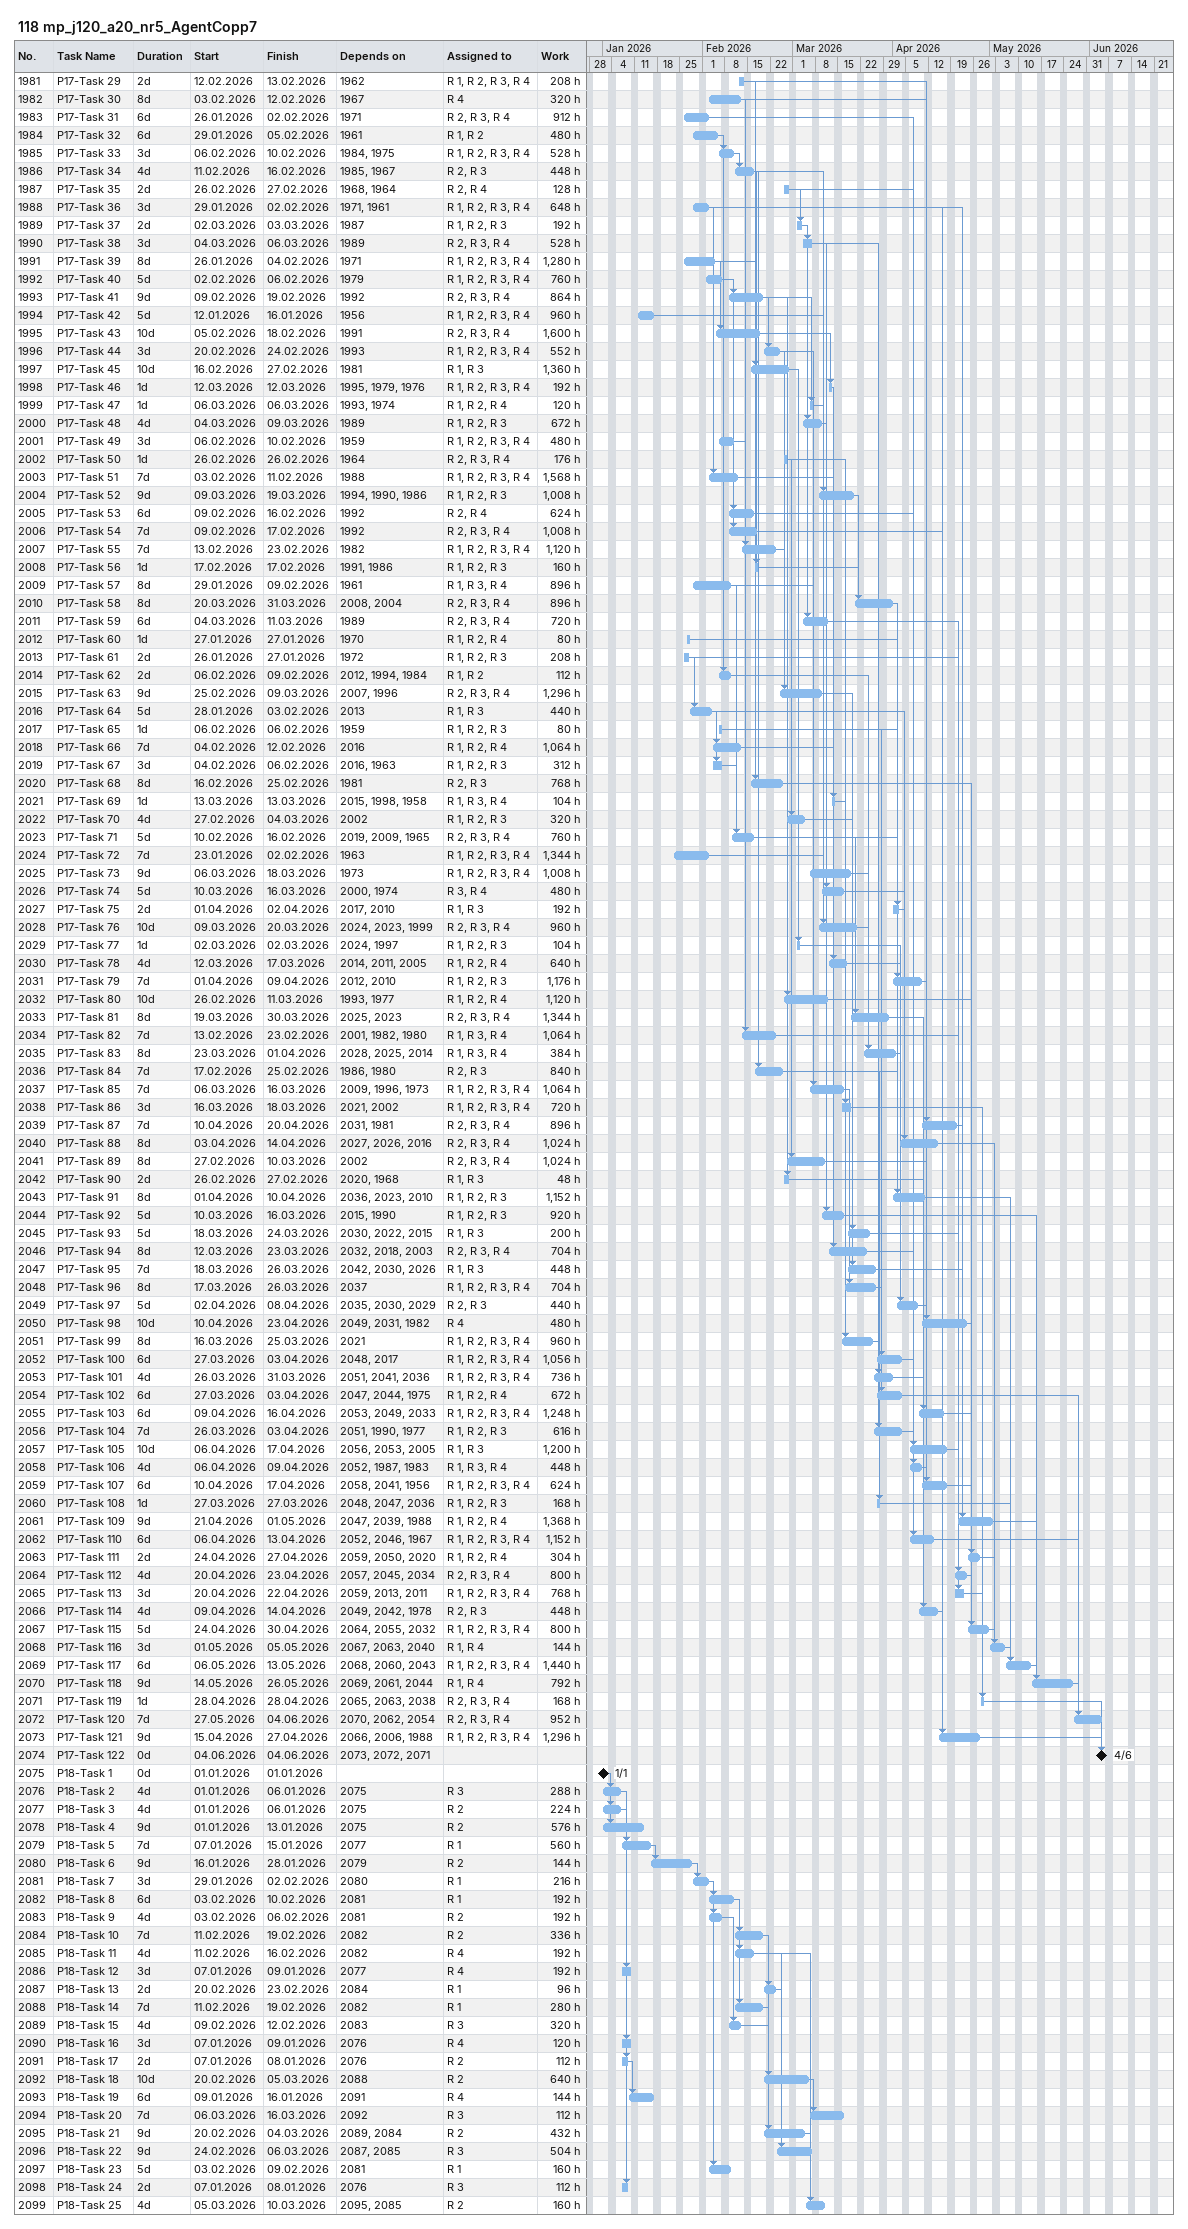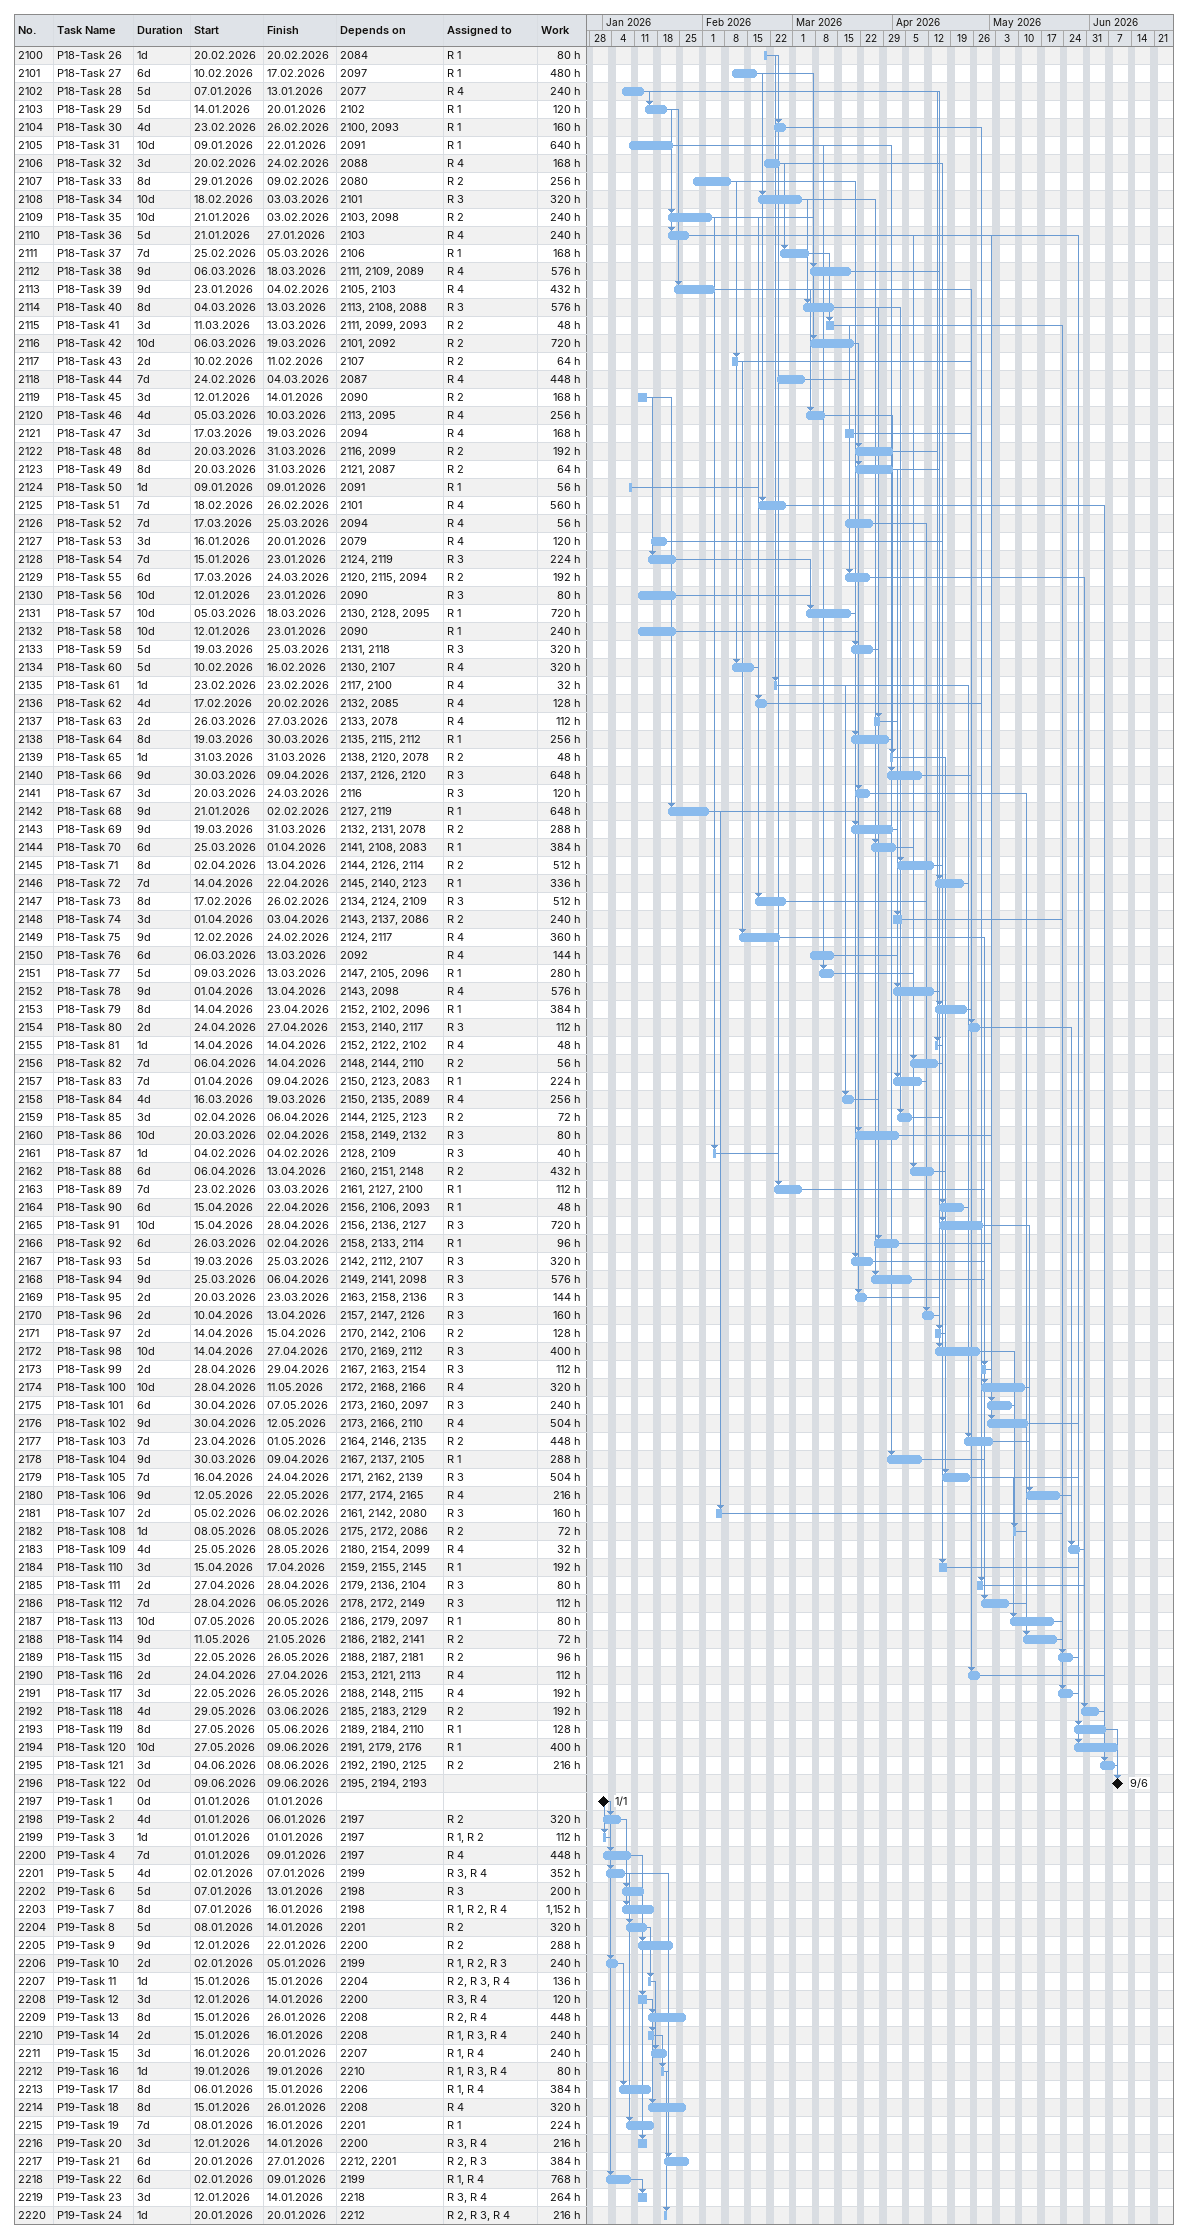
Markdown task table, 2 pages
118 mp_j120_a20_nr5_AgentCopp7

| ID | Task | Duration | Start | Finish | Predecessors | Resources | Work (h) |
|---|---|---|---|---|---|---|---|
| 1981 | P17-Task 29 | 2d | 2026-02-12 | 2026-02-13 | 1962 | R 1, R 2, R 3, R 4 | 208 |
| 1982 | P17-Task 30 | 8d | 2026-02-03 | 2026-02-12 | 1967 | R 4 | 320 |
| 1983 | P17-Task 31 | 6d | 2026-01-26 | 2026-02-02 | 1971 | R 2, R 3, R 4 | 912 |
| 1984 | P17-Task 32 | 6d | 2026-01-29 | 2026-02-05 | 1961 | R 1, R 2 | 480 |
| 1985 | P17-Task 33 | 3d | 2026-02-06 | 2026-02-10 | 1984, 1975 | R 1, R 2, R 3, R 4 | 528 |
| 1986 | P17-Task 34 | 4d | 2026-02-11 | 2026-02-16 | 1985, 1967 | R 2, R 3 | 448 |
| 1987 | P17-Task 35 | 2d | 2026-02-26 | 2026-02-27 | 1968, 1964 | R 2, R 4 | 128 |
| 1988 | P17-Task 36 | 3d | 2026-01-29 | 2026-02-02 | 1971, 1961 | R 1, R 2, R 3, R 4 | 648 |
| 1989 | P17-Task 37 | 2d | 2026-03-02 | 2026-03-03 | 1987 | R 1, R 2, R 3 | 192 |
| 1990 | P17-Task 38 | 3d | 2026-03-04 | 2026-03-06 | 1989 | R 2, R 3, R 4 | 528 |
| 1991 | P17-Task 39 | 8d | 2026-01-26 | 2026-02-04 | 1971 | R 1, R 2, R 3, R 4 | 1280 |
| 1992 | P17-Task 40 | 5d | 2026-02-02 | 2026-02-06 | 1979 | R 1, R 2, R 3, R 4 | 760 |
| 1993 | P17-Task 41 | 9d | 2026-02-09 | 2026-02-19 | 1992 | R 2, R 3, R 4 | 864 |
| 1994 | P17-Task 42 | 5d | 2026-01-12 | 2026-01-16 | 1956 | R 1, R 2, R 3, R 4 | 960 |
| 1995 | P17-Task 43 | 10d | 2026-02-05 | 2026-02-18 | 1991 | R 2, R 3, R 4 | 1600 |
| 1996 | P17-Task 44 | 3d | 2026-02-20 | 2026-02-24 | 1993 | R 1, R 2, R 3, R 4 | 552 |
| 1997 | P17-Task 45 | 10d | 2026-02-16 | 2026-02-27 | 1981 | R 1, R 3 | 1360 |
| 1998 | P17-Task 46 | 1d | 2026-03-12 | 2026-03-12 | 1995, 1979, 1976 | R 1, R 2, R 3, R 4 | 192 |
| 1999 | P17-Task 47 | 1d | 2026-03-06 | 2026-03-06 | 1993, 1974 | R 1, R 2, R 4 | 120 |
| 2000 | P17-Task 48 | 4d | 2026-03-04 | 2026-03-09 | 1989 | R 1, R 2, R 3 | 672 |
| 2001 | P17-Task 49 | 3d | 2026-02-06 | 2026-02-10 | 1959 | R 1, R 2, R 3, R 4 | 480 |
| 2002 | P17-Task 50 | 1d | 2026-02-26 | 2026-02-26 | 1964 | R 2, R 3, R 4 | 176 |
| 2003 | P17-Task 51 | 7d | 2026-02-03 | 2026-02-11 | 1988 | R 1, R 2, R 3, R 4 | 1568 |
| 2004 | P17-Task 52 | 9d | 2026-03-09 | 2026-03-19 | 1994, 1990, 1986 | R 1, R 2, R 3 | 1008 |
| 2005 | P17-Task 53 | 6d | 2026-02-09 | 2026-02-16 | 1992 | R 2, R 4 | 624 |
| 2006 | P17-Task 54 | 7d | 2026-02-09 | 2026-02-17 | 1992 | R 2, R 3, R 4 | 1008 |
| 2007 | P17-Task 55 | 7d | 2026-02-13 | 2026-02-23 | 1982 | R 1, R 2, R 3, R 4 | 1120 |
| 2008 | P17-Task 56 | 1d | 2026-02-17 | 2026-02-17 | 1991, 1986 | R 1, R 2, R 3 | 160 |
| 2009 | P17-Task 57 | 8d | 2026-01-29 | 2026-02-09 | 1961 | R 1, R 3, R 4 | 896 |
| 2010 | P17-Task 58 | 8d | 2026-03-20 | 2026-03-31 | 2008, 2004 | R 2, R 3, R 4 | 896 |
| 2011 | P17-Task 59 | 6d | 2026-03-04 | 2026-03-11 | 1989 | R 2, R 3, R 4 | 720 |
| 2012 | P17-Task 60 | 1d | 2026-01-27 | 2026-01-27 | 1970 | R 1, R 2, R 4 | 80 |
| 2013 | P17-Task 61 | 2d | 2026-01-26 | 2026-01-27 | 1972 | R 1, R 2, R 3 | 208 |
| 2014 | P17-Task 62 | 2d | 2026-02-06 | 2026-02-09 | 2012, 1994, 1984 | R 1, R 2 | 112 |
| 2015 | P17-Task 63 | 9d | 2026-02-25 | 2026-03-09 | 2007, 1996 | R 2, R 3, R 4 | 1296 |
| 2016 | P17-Task 64 | 5d | 2026-01-28 | 2026-02-03 | 2013 | R 1, R 3 | 440 |
| 2017 | P17-Task 65 | 1d | 2026-02-06 | 2026-02-06 | 1959 | R 1, R 2, R 3 | 80 |
| 2018 | P17-Task 66 | 7d | 2026-02-04 | 2026-02-12 | 2016 | R 1, R 2, R 4 | 1064 |
| 2019 | P17-Task 67 | 3d | 2026-02-04 | 2026-02-06 | 2016, 1963 | R 1, R 2, R 3 | 312 |
| 2020 | P17-Task 68 | 8d | 2026-02-16 | 2026-02-25 | 1981 | R 2, R 3 | 768 |
| 2021 | P17-Task 69 | 1d | 2026-03-13 | 2026-03-13 | 2015, 1998, 1958 | R 1, R 3, R 4 | 104 |
| 2022 | P17-Task 70 | 4d | 2026-02-27 | 2026-03-04 | 2002 | R 1, R 2, R 3 | 320 |
| 2023 | P17-Task 71 | 5d | 2026-02-10 | 2026-02-16 | 2019, 2009, 1965 | R 2, R 3, R 4 | 760 |
| 2024 | P17-Task 72 | 7d | 2026-01-23 | 2026-02-02 | 1963 | R 1, R 2, R 3, R 4 | 1344 |
| 2025 | P17-Task 73 | 9d | 2026-03-06 | 2026-03-18 | 1973 | R 1, R 2, R 3, R 4 | 1008 |
| 2026 | P17-Task 74 | 5d | 2026-03-10 | 2026-03-16 | 2000, 1974 | R 3, R 4 | 480 |
| 2027 | P17-Task 75 | 2d | 2026-04-01 | 2026-04-02 | 2017, 2010 | R 1, R 3 | 192 |
| 2028 | P17-Task 76 | 10d | 2026-03-09 | 2026-03-20 | 2024, 2023, 1999 | R 2, R 3, R 4 | 960 |
| 2029 | P17-Task 77 | 1d | 2026-03-02 | 2026-03-02 | 2024, 1997 | R 1, R 2, R 3 | 104 |
| 2030 | P17-Task 78 | 4d | 2026-03-12 | 2026-03-17 | 2014, 2011, 2005 | R 1, R 2, R 4 | 640 |
| 2031 | P17-Task 79 | 7d | 2026-04-01 | 2026-04-09 | 2012, 2010 | R 1, R 2, R 3 | 1176 |
| 2032 | P17-Task 80 | 10d | 2026-02-26 | 2026-03-11 | 1993, 1977 | R 1, R 2, R 4 | 1120 |
| 2033 | P17-Task 81 | 8d | 2026-03-19 | 2026-03-30 | 2025, 2023 | R 2, R 3, R 4 | 1344 |
| 2034 | P17-Task 82 | 7d | 2026-02-13 | 2026-02-23 | 2001, 1982, 1980 | R 1, R 3, R 4 | 1064 |
| 2035 | P17-Task 83 | 8d | 2026-03-23 | 2026-04-01 | 2028, 2025, 2014 | R 1, R 3, R 4 | 384 |
| 2036 | P17-Task 84 | 7d | 2026-02-17 | 2026-02-25 | 1986, 1980 | R 2, R 3 | 840 |
| 2037 | P17-Task 85 | 7d | 2026-03-06 | 2026-03-16 | 2009, 1996, 1973 | R 1, R 2, R 3, R 4 | 1064 |
| 2038 | P17-Task 86 | 3d | 2026-03-16 | 2026-03-18 | 2021, 2002 | R 1, R 2, R 3, R 4 | 720 |
| 2039 | P17-Task 87 | 7d | 2026-04-10 | 2026-04-20 | 2031, 1981 | R 2, R 3, R 4 | 896 |
| 2040 | P17-Task 88 | 8d | 2026-04-03 | 2026-04-14 | 2027, 2026, 2016 | R 2, R 3, R 4 | 1024 |
| 2041 | P17-Task 89 | 8d | 2026-02-27 | 2026-03-10 | 2002 | R 2, R 3, R 4 | 1024 |
| 2042 | P17-Task 90 | 2d | 2026-02-26 | 2026-02-27 | 2020, 1968 | R 1, R 3 | 48 |
| 2043 | P17-Task 91 | 8d | 2026-04-01 | 2026-04-10 | 2036, 2023, 2010 | R 1, R 2, R 3 | 1152 |
| 2044 | P17-Task 92 | 5d | 2026-03-10 | 2026-03-16 | 2015, 1990 | R 1, R 2, R 3 | 920 |
| 2045 | P17-Task 93 | 5d | 2026-03-18 | 2026-03-24 | 2030, 2022, 2015 | R 1, R 3 | 200 |
| 2046 | P17-Task 94 | 8d | 2026-03-12 | 2026-03-23 | 2032, 2018, 2003 | R 2, R 3, R 4 | 704 |
| 2047 | P17-Task 95 | 7d | 2026-03-18 | 2026-03-26 | 2042, 2030, 2026 | R 1, R 3 | 448 |
| 2048 | P17-Task 96 | 8d | 2026-03-17 | 2026-03-26 | 2037 | R 1, R 2, R 3, R 4 | 704 |
| 2049 | P17-Task 97 | 5d | 2026-04-02 | 2026-04-08 | 2035, 2030, 2029 | R 2, R 3 | 440 |
| 2050 | P17-Task 98 | 10d | 2026-04-10 | 2026-04-23 | 2049, 2031, 1982 | R 4 | 480 |
| 2051 | P17-Task 99 | 8d | 2026-03-16 | 2026-03-25 | 2021 | R 1, R 2, R 3, R 4 | 960 |
| 2052 | P17-Task 100 | 6d | 2026-03-27 | 2026-04-03 | 2048, 2017 | R 1, R 2, R 3, R 4 | 1056 |
| 2053 | P17-Task 101 | 4d | 2026-03-26 | 2026-03-31 | 2051, 2041, 2036 | R 1, R 2, R 3, R 4 | 736 |
| 2054 | P17-Task 102 | 6d | 2026-03-27 | 2026-04-03 | 2047, 2044, 1975 | R 1, R 2, R 4 | 672 |
| 2055 | P17-Task 103 | 6d | 2026-04-09 | 2026-04-16 | 2053, 2049, 2033 | R 1, R 2, R 3, R 4 | 1248 |
| 2056 | P17-Task 104 | 7d | 2026-03-26 | 2026-04-03 | 2051, 1990, 1977 | R 1, R 2, R 3 | 616 |
| 2057 | P17-Task 105 | 10d | 2026-04-06 | 2026-04-17 | 2056, 2053, 2005 | R 1, R 3 | 1200 |
| 2058 | P17-Task 106 | 4d | 2026-04-06 | 2026-04-09 | 2052, 1987, 1983 | R 1, R 3, R 4 | 448 |
| 2059 | P17-Task 107 | 6d | 2026-04-10 | 2026-04-17 | 2058, 2041, 1956 | R 1, R 2, R 3, R 4 | 624 |
| 2060 | P17-Task 108 | 1d | 2026-03-27 | 2026-03-27 | 2048, 2047, 2036 | R 1, R 2, R 3 | 168 |
| 2061 | P17-Task 109 | 9d | 2026-04-21 | 2026-05-01 | 2047, 2039, 1988 | R 1, R 2, R 4 | 1368 |
| 2062 | P17-Task 110 | 6d | 2026-04-06 | 2026-04-13 | 2052, 2046, 1967 | R 1, R 2, R 3, R 4 | 1152 |
| 2063 | P17-Task 111 | 2d | 2026-04-24 | 2026-04-27 | 2059, 2050, 2020 | R 1, R 2, R 4 | 304 |
| 2064 | P17-Task 112 | 4d | 2026-04-20 | 2026-04-23 | 2057, 2045, 2034 | R 2, R 3, R 4 | 800 |
| 2065 | P17-Task 113 | 3d | 2026-04-20 | 2026-04-22 | 2059, 2013, 2011 | R 1, R 2, R 3, R 4 | 768 |
| 2066 | P17-Task 114 | 4d | 2026-04-09 | 2026-04-14 | 2049, 2042, 1978 | R 2, R 3 | 448 |
| 2067 | P17-Task 115 | 5d | 2026-04-24 | 2026-04-30 | 2064, 2055, 2032 | R 1, R 2, R 3, R 4 | 800 |
| 2068 | P17-Task 116 | 3d | 2026-05-01 | 2026-05-05 | 2067, 2063, 2040 | R 1, R 4 | 144 |
| 2069 | P17-Task 117 | 6d | 2026-05-06 | 2026-05-13 | 2068, 2060, 2043 | R 1, R 2, R 3, R 4 | 1440 |
| 2070 | P17-Task 118 | 9d | 2026-05-14 | 2026-05-26 | 2069, 2061, 2044 | R 1, R 4 | 792 |
| 2071 | P17-Task 119 | 1d | 2026-04-28 | 2026-04-28 | 2065, 2063, 2038 | R 2, R 3, R 4 | 168 |
| 2072 | P17-Task 120 | 7d | 2026-05-27 | 2026-06-04 | 2070, 2062, 2054 | R 2, R 3, R 4 | 952 |
| 2073 | P17-Task 121 | 9d | 2026-04-15 | 2026-04-27 | 2066, 2006, 1988 | R 1, R 2, R 3, R 4 | 1296 |
| 2074 | P17-Task 122 | 0d | 2026-06-04 | 2026-06-04 | 2073, 2072, 2071 |  |  |
| 2075 | P18-Task 1 | 0d | 2026-01-01 | 2026-01-01 |  |  |  |
| 2076 | P18-Task 2 | 4d | 2026-01-01 | 2026-01-06 | 2075 | R 3 | 288 |
| 2077 | P18-Task 3 | 4d | 2026-01-01 | 2026-01-06 | 2075 | R 2 | 224 |
| 2078 | P18-Task 4 | 9d | 2026-01-01 | 2026-01-13 | 2075 | R 2 | 576 |
| 2079 | P18-Task 5 | 7d | 2026-01-07 | 2026-01-15 | 2077 | R 1 | 560 |
| 2080 | P18-Task 6 | 9d | 2026-01-16 | 2026-01-28 | 2079 | R 2 | 144 |
| 2081 | P18-Task 7 | 3d | 2026-01-29 | 2026-02-02 | 2080 | R 1 | 216 |
| 2082 | P18-Task 8 | 6d | 2026-02-03 | 2026-02-10 | 2081 | R 1 | 192 |
| 2083 | P18-Task 9 | 4d | 2026-02-03 | 2026-02-06 | 2081 | R 2 | 192 |
| 2084 | P18-Task 10 | 7d | 2026-02-11 | 2026-02-19 | 2082 | R 2 | 336 |
| 2085 | P18-Task 11 | 4d | 2026-02-11 | 2026-02-16 | 2082 | R 4 | 192 |
| 2086 | P18-Task 12 | 3d | 2026-01-07 | 2026-01-09 | 2077 | R 4 | 192 |
| 2087 | P18-Task 13 | 2d | 2026-02-20 | 2026-02-23 | 2084 | R 1 | 96 |
| 2088 | P18-Task 14 | 7d | 2026-02-11 | 2026-02-19 | 2082 | R 1 | 280 |
| 2089 | P18-Task 15 | 4d | 2026-02-09 | 2026-02-12 | 2083 | R 3 | 320 |
| 2090 | P18-Task 16 | 3d | 2026-01-07 | 2026-01-09 | 2076 | R 4 | 120 |
| 2091 | P18-Task 17 | 2d | 2026-01-07 | 2026-01-08 | 2076 | R 2 | 112 |
| 2092 | P18-Task 18 | 10d | 2026-02-20 | 2026-03-05 | 2088 | R 2 | 640 |
| 2093 | P18-Task 19 | 6d | 2026-01-09 | 2026-01-16 | 2091 | R 4 | 144 |
| 2094 | P18-Task 20 | 7d | 2026-03-06 | 2026-03-16 | 2092 | R 3 | 112 |
| 2095 | P18-Task 21 | 9d | 2026-02-20 | 2026-03-04 | 2089, 2084 | R 2 | 432 |
| 2096 | P18-Task 22 | 9d | 2026-02-24 | 2026-03-06 | 2087, 2085 | R 3 | 504 |
| 2097 | P18-Task 23 | 5d | 2026-02-03 | 2026-02-09 | 2081 | R 1 | 160 |
| 2098 | P18-Task 24 | 2d | 2026-01-07 | 2026-01-08 | 2076 | R 3 | 112 |
| 2099 | P18-Task 25 | 4d | 2026-03-05 | 2026-03-10 | 2095, 2085 | R 2 | 160 |
| 2100 | P18-Task 26 | 1d | 2026-02-20 | 2026-02-20 | 2084 | R 1 | 80 |
| 2101 | P18-Task 27 | 6d | 2026-02-10 | 2026-02-17 | 2097 | R 1 | 480 |
| 2102 | P18-Task 28 | 5d | 2026-01-07 | 2026-01-13 | 2077 | R 4 | 240 |
| 2103 | P18-Task 29 | 5d | 2026-01-14 | 2026-01-20 | 2102 | R 1 | 120 |
| 2104 | P18-Task 30 | 4d | 2026-02-23 | 2026-02-26 | 2100, 2093 | R 1 | 160 |
| 2105 | P18-Task 31 | 10d | 2026-01-09 | 2026-01-22 | 2091 | R 1 | 640 |
| 2106 | P18-Task 32 | 3d | 2026-02-20 | 2026-02-24 | 2088 | R 4 | 168 |
| 2107 | P18-Task 33 | 8d | 2026-01-29 | 2026-02-09 | 2080 | R 2 | 256 |
| 2108 | P18-Task 34 | 10d | 2026-02-18 | 2026-03-03 | 2101 | R 3 | 320 |
| 2109 | P18-Task 35 | 10d | 2026-01-21 | 2026-02-03 | 2103, 2098 | R 2 | 240 |
| 2110 | P18-Task 36 | 5d | 2026-01-21 | 2026-01-27 | 2103 | R 4 | 240 |
| 2111 | P18-Task 37 | 7d | 2026-02-25 | 2026-03-05 | 2106 | R 1 | 168 |
| 2112 | P18-Task 38 | 9d | 2026-03-06 | 2026-03-18 | 2111, 2109, 2089 | R 4 | 576 |
| 2113 | P18-Task 39 | 9d | 2026-01-23 | 2026-02-04 | 2105, 2103 | R 4 | 432 |
| 2114 | P18-Task 40 | 8d | 2026-03-04 | 2026-03-13 | 2113, 2108, 2088 | R 3 | 576 |
| 2115 | P18-Task 41 | 3d | 2026-03-11 | 2026-03-13 | 2111, 2099, 2093 | R 2 | 48 |
| 2116 | P18-Task 42 | 10d | 2026-03-06 | 2026-03-19 | 2101, 2092 | R 2 | 720 |
| 2117 | P18-Task 43 | 2d | 2026-02-10 | 2026-02-11 | 2107 | R 2 | 64 |
| 2118 | P18-Task 44 | 7d | 2026-02-24 | 2026-03-04 | 2087 | R 4 | 448 |
| 2119 | P18-Task 45 | 3d | 2026-01-12 | 2026-01-14 | 2090 | R 2 | 168 |
| 2120 | P18-Task 46 | 4d | 2026-03-05 | 2026-03-10 | 2113, 2095 | R 4 | 256 |
| 2121 | P18-Task 47 | 3d | 2026-03-17 | 2026-03-19 | 2094 | R 4 | 168 |
| 2122 | P18-Task 48 | 8d | 2026-03-20 | 2026-03-31 | 2116, 2099 | R 2 | 192 |
| 2123 | P18-Task 49 | 8d | 2026-03-20 | 2026-03-31 | 2121, 2087 | R 2 | 64 |
| 2124 | P18-Task 50 | 1d | 2026-01-09 | 2026-01-09 | 2091 | R 1 | 56 |
| 2125 | P18-Task 51 | 7d | 2026-02-18 | 2026-02-26 | 2101 | R 4 | 560 |
| 2126 | P18-Task 52 | 7d | 2026-03-17 | 2026-03-25 | 2094 | R 4 | 56 |
| 2127 | P18-Task 53 | 3d | 2026-01-16 | 2026-01-20 | 2079 | R 4 | 120 |
| 2128 | P18-Task 54 | 7d | 2026-01-15 | 2026-01-23 | 2124, 2119 | R 3 | 224 |
| 2129 | P18-Task 55 | 6d | 2026-03-17 | 2026-03-24 | 2120, 2115, 2094 | R 2 | 192 |
| 2130 | P18-Task 56 | 10d | 2026-01-12 | 2026-01-23 | 2090 | R 3 | 80 |
| 2131 | P18-Task 57 | 10d | 2026-03-05 | 2026-03-18 | 2130, 2128, 2095 | R 1 | 720 |
| 2132 | P18-Task 58 | 10d | 2026-01-12 | 2026-01-23 | 2090 | R 1 | 240 |
| 2133 | P18-Task 59 | 5d | 2026-03-19 | 2026-03-25 | 2131, 2118 | R 3 | 320 |
| 2134 | P18-Task 60 | 5d | 2026-02-10 | 2026-02-16 | 2130, 2107 | R 4 | 320 |
| 2135 | P18-Task 61 | 1d | 2026-02-23 | 2026-02-23 | 2117, 2100 | R 4 | 32 |
| 2136 | P18-Task 62 | 4d | 2026-02-17 | 2026-02-20 | 2132, 2085 | R 4 | 128 |
| 2137 | P18-Task 63 | 2d | 2026-03-26 | 2026-03-27 | 2133, 2078 | R 4 | 112 |
| 2138 | P18-Task 64 | 8d | 2026-03-19 | 2026-03-30 | 2135, 2115, 2112 | R 1 | 256 |
| 2139 | P18-Task 65 | 1d | 2026-03-31 | 2026-03-31 | 2138, 2120, 2078 | R 2 | 48 |
| 2140 | P18-Task 66 | 9d | 2026-03-30 | 2026-04-09 | 2137, 2126, 2120 | R 3 | 648 |
| 2141 | P18-Task 67 | 3d | 2026-03-20 | 2026-03-24 | 2116 | R 3 | 120 |
| 2142 | P18-Task 68 | 9d | 2026-01-21 | 2026-02-02 | 2127, 2119 | R 1 | 648 |
| 2143 | P18-Task 69 | 9d | 2026-03-19 | 2026-03-31 | 2132, 2131, 2078 | R 2 | 288 |
| 2144 | P18-Task 70 | 6d | 2026-03-25 | 2026-04-01 | 2141, 2108, 2083 | R 1 | 384 |
| 2145 | P18-Task 71 | 8d | 2026-04-02 | 2026-04-13 | 2144, 2126, 2114 | R 2 | 512 |
| 2146 | P18-Task 72 | 7d | 2026-04-14 | 2026-04-22 | 2145, 2140, 2123 | R 1 | 336 |
| 2147 | P18-Task 73 | 8d | 2026-02-17 | 2026-02-26 | 2134, 2124, 2109 | R 3 | 512 |
| 2148 | P18-Task 74 | 3d | 2026-04-01 | 2026-04-03 | 2143, 2137, 2086 | R 2 | 240 |
| 2149 | P18-Task 75 | 9d | 2026-02-12 | 2026-02-24 | 2124, 2117 | R 4 | 360 |
| 2150 | P18-Task 76 | 6d | 2026-03-06 | 2026-03-13 | 2092 | R 4 | 144 |
| 2151 | P18-Task 77 | 5d | 2026-03-09 | 2026-03-13 | 2147, 2105, 2096 | R 1 | 280 |
| 2152 | P18-Task 78 | 9d | 2026-04-01 | 2026-04-13 | 2143, 2098 | R 4 | 576 |
| 2153 | P18-Task 79 | 8d | 2026-04-14 | 2026-04-23 | 2152, 2102, 2096 | R 1 | 384 |
| 2154 | P18-Task 80 | 2d | 2026-04-24 | 2026-04-27 | 2153, 2140, 2117 | R 3 | 112 |
| 2155 | P18-Task 81 | 1d | 2026-04-14 | 2026-04-14 | 2152, 2122, 2102 | R 4 | 48 |
| 2156 | P18-Task 82 | 7d | 2026-04-06 | 2026-04-14 | 2148, 2144, 2110 | R 2 | 56 |
| 2157 | P18-Task 83 | 7d | 2026-04-01 | 2026-04-09 | 2150, 2123, 2083 | R 1 | 224 |
| 2158 | P18-Task 84 | 4d | 2026-03-16 | 2026-03-19 | 2150, 2135, 2089 | R 4 | 256 |
| 2159 | P18-Task 85 | 3d | 2026-04-02 | 2026-04-06 | 2144, 2125, 2123 | R 2 | 72 |
| 2160 | P18-Task 86 | 10d | 2026-03-20 | 2026-04-02 | 2158, 2149, 2132 | R 3 | 80 |
| 2161 | P18-Task 87 | 1d | 2026-02-04 | 2026-02-04 | 2128, 2109 | R 3 | 40 |
| 2162 | P18-Task 88 | 6d | 2026-04-06 | 2026-04-13 | 2160, 2151, 2148 | R 2 | 432 |
| 2163 | P18-Task 89 | 7d | 2026-02-23 | 2026-03-03 | 2161, 2127, 2100 | R 1 | 112 |
| 2164 | P18-Task 90 | 6d | 2026-04-15 | 2026-04-22 | 2156, 2106, 2093 | R 1 | 48 |
| 2165 | P18-Task 91 | 10d | 2026-04-15 | 2026-04-28 | 2156, 2136, 2127 | R 3 | 720 |
| 2166 | P18-Task 92 | 6d | 2026-03-26 | 2026-04-02 | 2158, 2133, 2114 | R 1 | 96 |
| 2167 | P18-Task 93 | 5d | 2026-03-19 | 2026-03-25 | 2142, 2112, 2107 | R 3 | 320 |
| 2168 | P18-Task 94 | 9d | 2026-03-25 | 2026-04-06 | 2149, 2141, 2098 | R 3 | 576 |
| 2169 | P18-Task 95 | 2d | 2026-03-20 | 2026-03-23 | 2163, 2158, 2136 | R 3 | 144 |
| 2170 | P18-Task 96 | 2d | 2026-04-10 | 2026-04-13 | 2157, 2147, 2126 | R 3 | 160 |
| 2171 | P18-Task 97 | 2d | 2026-04-14 | 2026-04-15 | 2170, 2142, 2106 | R 2 | 128 |
| 2172 | P18-Task 98 | 10d | 2026-04-14 | 2026-04-27 | 2170, 2169, 2112 | R 3 | 400 |
| 2173 | P18-Task 99 | 2d | 2026-04-28 | 2026-04-29 | 2167, 2163, 2154 | R 3 | 112 |
| 2174 | P18-Task 100 | 10d | 2026-04-28 | 2026-05-11 | 2172, 2168, 2166 | R 4 | 320 |
| 2175 | P18-Task 101 | 6d | 2026-04-30 | 2026-05-07 | 2173, 2160, 2097 | R 3 | 240 |
| 2176 | P18-Task 102 | 9d | 2026-04-30 | 2026-05-12 | 2173, 2166, 2110 | R 4 | 504 |
| 2177 | P18-Task 103 | 7d | 2026-04-23 | 2026-05-01 | 2164, 2146, 2135 | R 2 | 448 |
| 2178 | P18-Task 104 | 9d | 2026-03-30 | 2026-04-09 | 2167, 2137, 2105 | R 1 | 288 |
| 2179 | P18-Task 105 | 7d | 2026-04-16 | 2026-04-24 | 2171, 2162, 2139 | R 3 | 504 |
| 2180 | P18-Task 106 | 9d | 2026-05-12 | 2026-05-22 | 2177, 2174, 2165 | R 4 | 216 |
| 2181 | P18-Task 107 | 2d | 2026-02-05 | 2026-02-06 | 2161, 2142, 2080 | R 3 | 160 |
| 2182 | P18-Task 108 | 1d | 2026-05-08 | 2026-05-08 | 2175, 2172, 2086 | R 2 | 72 |
| 2183 | P18-Task 109 | 4d | 2026-05-25 | 2026-05-28 | 2180, 2154, 2099 | R 4 | 32 |
| 2184 | P18-Task 110 | 3d | 2026-04-15 | 2026-04-17 | 2159, 2155, 2145 | R 1 | 192 |
| 2185 | P18-Task 111 | 2d | 2026-04-27 | 2026-04-28 | 2179, 2136, 2104 | R 3 | 80 |
| 2186 | P18-Task 112 | 7d | 2026-04-28 | 2026-05-06 | 2178, 2172, 2149 | R 3 | 112 |
| 2187 | P18-Task 113 | 10d | 2026-05-07 | 2026-05-20 | 2186, 2179, 2097 | R 1 | 80 |
| 2188 | P18-Task 114 | 9d | 2026-05-11 | 2026-05-21 | 2186, 2182, 2141 | R 2 | 72 |
| 2189 | P18-Task 115 | 3d | 2026-05-22 | 2026-05-26 | 2188, 2187, 2181 | R 2 | 96 |
| 2190 | P18-Task 116 | 2d | 2026-04-24 | 2026-04-27 | 2153, 2121, 2113 | R 4 | 112 |
| 2191 | P18-Task 117 | 3d | 2026-05-22 | 2026-05-26 | 2188, 2148, 2115 | R 4 | 192 |
| 2192 | P18-Task 118 | 4d | 2026-05-29 | 2026-06-03 | 2185, 2183, 2129 | R 2 | 192 |
| 2193 | P18-Task 119 | 8d | 2026-05-27 | 2026-06-05 | 2189, 2184, 2110 | R 1 | 128 |
| 2194 | P18-Task 120 | 10d | 2026-05-27 | 2026-06-09 | 2191, 2179, 2176 | R 1 | 400 |
| 2195 | P18-Task 121 | 3d | 2026-06-04 | 2026-06-08 | 2192, 2190, 2125 | R 2 | 216 |
| 2196 | P18-Task 122 | 0d | 2026-06-09 | 2026-06-09 | 2195, 2194, 2193 |  |  |
| 2197 | P19-Task 1 | 0d | 2026-01-01 | 2026-01-01 |  |  |  |
| 2198 | P19-Task 2 | 4d | 2026-01-01 | 2026-01-06 | 2197 | R 2 | 320 |
| 2199 | P19-Task 3 | 1d | 2026-01-01 | 2026-01-01 | 2197 | R 1, R 2 | 112 |
| 2200 | P19-Task 4 | 7d | 2026-01-01 | 2026-01-09 | 2197 | R 4 | 448 |
| 2201 | P19-Task 5 | 4d | 2026-01-02 | 2026-01-07 | 2199 | R 3, R 4 | 352 |
| 2202 | P19-Task 6 | 5d | 2026-01-07 | 2026-01-13 | 2198 | R 3 | 200 |
| 2203 | P19-Task 7 | 8d | 2026-01-07 | 2026-01-16 | 2198 | R 1, R 2, R 4 | 1152 |
| 2204 | P19-Task 8 | 5d | 2026-01-08 | 2026-01-14 | 2201 | R 2 | 320 |
| 2205 | P19-Task 9 | 9d | 2026-01-12 | 2026-01-22 | 2200 | R 2 | 288 |
| 2206 | P19-Task 10 | 2d | 2026-01-02 | 2026-01-05 | 2199 | R 1, R 2, R 3 | 240 |
| 2207 | P19-Task 11 | 1d | 2026-01-15 | 2026-01-15 | 2204 | R 2, R 3, R 4 | 136 |
| 2208 | P19-Task 12 | 3d | 2026-01-12 | 2026-01-14 | 2200 | R 3, R 4 | 120 |
| 2209 | P19-Task 13 | 8d | 2026-01-15 | 2026-01-26 | 2208 | R 2, R 4 | 448 |
| 2210 | P19-Task 14 | 2d | 2026-01-15 | 2026-01-16 | 2208 | R 1, R 3, R 4 | 240 |
| 2211 | P19-Task 15 | 3d | 2026-01-16 | 2026-01-20 | 2207 | R 1, R 4 | 240 |
| 2212 | P19-Task 16 | 1d | 2026-01-19 | 2026-01-19 | 2210 | R 1, R 3, R 4 | 80 |
| 2213 | P19-Task 17 | 8d | 2026-01-06 | 2026-01-15 | 2206 | R 1, R 4 | 384 |
| 2214 | P19-Task 18 | 8d | 2026-01-15 | 2026-01-26 | 2208 | R 4 | 320 |
| 2215 | P19-Task 19 | 7d | 2026-01-08 | 2026-01-16 | 2201 | R 1 | 224 |
| 2216 | P19-Task 20 | 3d | 2026-01-12 | 2026-01-14 | 2200 | R 3, R 4 | 216 |
| 2217 | P19-Task 21 | 6d | 2026-01-20 | 2026-01-27 | 2212, 2201 | R 2, R 3 | 384 |
| 2218 | P19-Task 22 | 6d | 2026-01-02 | 2026-01-09 | 2199 | R 1, R 4 | 768 |
| 2219 | P19-Task 23 | 3d | 2026-01-12 | 2026-01-14 | 2218 | R 3, R 4 | 264 |
| 2220 | P19-Task 24 | 1d | 2026-01-20 | 2026-01-20 | 2212 | R 2, R 3, R 4 | 216 |
